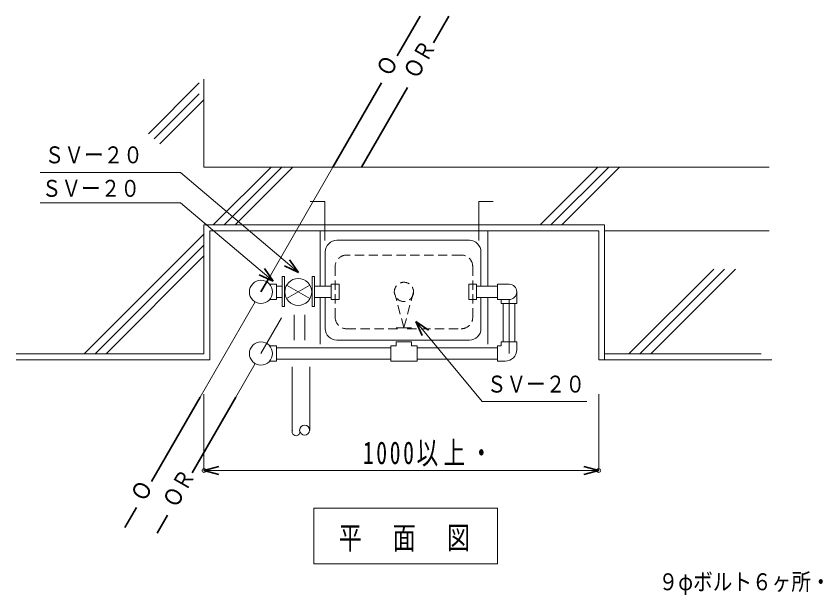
# Model space of a CAD drawing. Units: millimetres, scale not verified, with parts at other scales. Extents: x -7805 to 8215, y -5592 to 5488.
# Drawn here: x -2599 to -504, y -115 to 1388 of the extents above; entities that cross this region are included whole.
import ezdxf
from ezdxf.enums import TextEntityAlignment as Align

# ---------------------------------------------------------------- set-up
doc = ezdxf.new("R2010")
doc.units = ezdxf.units.MM
doc.header["$LTSCALE"] = 20
doc.header["$PDMODE"] = 32
doc.header["$PDSIZE"] = 10
doc.linetypes.add('DASHED1', pattern=[1.8, 1.2, -0.6])
doc.layers.add('2-0_衛生', color=4, linetype='Continuous', lineweight=35)
doc.layers.add('6-0', color=7, linetype='Continuous', lineweight=18)
doc.styles.add('ＭＳ ゴシック', font='')
doc.styles.get('ＭＳ ゴシック').set_extended_font_data('MS Gothic')

msp = doc.modelspace()

# ---------------------------------------------------------------- linework, layer by layer
at = {"layer": '2-0_衛生'}
for p, q in [((-1866, 722.36), (-1888.8, 755.22)), ((-1866, 722.36), (-1902.18, 739.41)), ((-1931.54, 699.22), (-1967.72, 716.27)), ((-1931.54, 699.22), (-1954.35, 732.08)), ((-1561.15, 595), (-1528.51, 571.88)), ((-1561.15, 595), (-1544.44, 558.66)), ((-2111.19, 207.96), (-2072.55, 218.32)), ((-1086.19, 207.96), (-1124.83, 218.32)), ((-2111.19, 207.96), (-2072.55, 197.61)), ((-1086.19, 207.96), (-1124.83, 197.61))]:
    msp.add_line(p, q, dxfattribs=at)
at = {"layer": '2-0_衛生', "color": 7, "lineweight": 18}
msp.add_lwpolyline([(-1826, 110.4), (-1826, -34.8), (-1348.94, -34.8), (-1348.94, 110.4)], close=True, dxfattribs=at)
at = {"layer": '6-0', "color": 3, "lineweight": 35}
for p, q in [((-1609.44, 1284.6), (-1550.15, 1387.29)), ((-1515.42, 1318.83), (-1475.63, 1387.76)), ((-1776.26, 995.66), (-1649.99, 1214.36)), ((-1702, 995.66), (-1582.51, 1202.64)), ((-1963.29, 671.72), (-1938.52, 714.61)), ((-2247.47, 179.51), (-2121.2, 398.21)), ((-2142, 202.17), (-2028.82, 398.21)), ((-2286.49, 111.92), (-2316.64, 59.7)), ((-2232.87, 44.79), (-2205.75, 91.75))]:
    msp.add_line(p, q, dxfattribs=at)
at = {"layer": '6-0', "color": 4}
for p, q in [((-2111.19, 995.66), (-2111.19, 1223.66)), ((-2255.41, 1082.45), (-2123.7, 1214.16)), ((-2240.49, 1069.09), (-2123.7, 1185.88)), ((-2225.56, 1055.74), (-2111.19, 1170.11)), ((-2111.19, 995.66), (-643.83, 995.66)), ((-2087.04, 845.65), (-1937.04, 995.66)), ((-2058.75, 845.65), (-1908.75, 995.66)), ((-2030.47, 845.65), (-1880.47, 995.66)), ((-1938.52, 714.61), (-1776.26, 995.66)), ((-1238.51, 845.65), (-1088.51, 995.66)), ((-1210.22, 845.65), (-1060.22, 995.66)), ((-1181.94, 845.65), (-1031.94, 995.66)), ((-2172.5, 981.7), (-2536.24, 981.7)), ((-1866, 722.36), (-2172.5, 981.7)), ((-2172.3, 902.94), (-2536.24, 902.94)), ((-1931.54, 699.22), (-2172.3, 902.94)), ((-2422.04, 510.65), (-2111.19, 821.5)), ((-1071.19, 830.65), (-643.83, 830.65)), ((-2393.75, 510.65), (-2111.19, 793.22)), ((-2365.47, 510.65), (-2111.19, 764.93)), ((-1007.82, 510.65), (-787.8, 730.68)), ((-979.54, 510.65), (-759.52, 730.68)), ((-951.26, 510.65), (-731.23, 730.68)), ((-2111.19, 406.49), (-2111.19, 207.96)), ((-1086.19, 406.49), (-1086.19, 207.96)), ((-2111.19, 207.96), (-1086.19, 207.96))]:
    msp.add_line(p, q, dxfattribs=at)
at = {"layer": '6-0'}
for p, q in [((-1835.58, 906.63), (-1797.58, 906.63)), ((-1797.58, 805.26), (-1797.58, 906.63)), ((-1397.87, 906.63), (-1360.22, 906.63)), ((-1397.87, 805.26), (-1397.87, 906.63)), ((-2111.19, 510.65), (-2111.19, 845.65)), ((-2096.19, 830.65), (-1086.19, 830.65)), ((-2096.19, 495.65), (-2096.19, 830.65)), ((-1809.52, 686.72), (-1809.52, 830.65)), ((-1374.46, 686.72), (-1374.46, 830.65)), ((-1086.19, 830.65), (-1086.19, 495.65)), ((-1422.14, 805.66), (-1766.1, 805.66)), ((-1796.1, 686.72), (-1796.1, 775.66)), ((-1392.14, 686.72), (-1392.14, 775.66)), ((-1940.92, 691.72), (-1923.28, 691.72)), ((-1923.28, 691.72), (-1923.28, 651.72)), ((-1908.39, 634.06), (-1908.39, 711.33)), ((-1830.52, 711.33), (-1824.44, 711.33)), ((-1830.52, 634.06), (-1830.52, 711.33)), ((-1824.44, 711.33), (-1824.44, 634.06)), ((-1760.58, 651.72), (-1760.58, 691.72)), ((-1423.4, 691.72), (-1403.4, 691.72)), ((-1403.4, 691.72), (-1403.4, 651.72)), ((-1349.13, 691.72), (-1349.13, 651.72)), ((-1349.13, 691.72), (-1319.13, 691.72)), ((-1923.28, 686.72), (-1908.39, 686.72)), ((-1866.4, 671.72), (-1896.71, 689.22)), ((-1866.4, 671.72), (-1896.71, 654.22)), ((-1866.4, 671.72), (-1836.09, 689.22)), ((-1866.4, 671.72), (-1836.09, 654.22)), ((-1824.44, 686.72), (-1780.58, 686.72)), ((-1403.4, 686.72), (-1349.13, 686.72)), ((-1299.13, 671.72), (-1299.13, 641.72)), ((-1940.92, 651.72), (-1923.28, 651.72)), ((-1923.28, 656.72), (-1908.39, 656.72)), ((-1824.44, 656.72), (-1780.58, 656.72)), ((-1809.52, 535.65), (-1809.52, 656.72)), ((-1796.1, 576.28), (-1796.1, 656.72)), ((-1780.58, 651.72), (-1760.58, 651.72)), ((-1403.4, 656.72), (-1349.13, 656.72)), ((-1392.14, 576.28), (-1392.14, 656.72)), ((-1374.46, 535.65), (-1374.46, 656.72)), ((-1349.13, 651.72), (-1319.13, 651.72)), ((-1339.13, 651.72), (-1339.13, 641.72)), ((-1319.13, 651.72), (-1319.13, 511.71)), ((-2121.2, 398.21), (-1978.29, 645.74)), ((-1902.31, 634.06), (-1908.39, 634.06)), ((-1830.52, 634.06), (-1824.44, 634.06)), ((-1339.13, 641.72), (-1299.13, 641.72)), ((-1334.13, 641.72), (-1334.13, 541.72)), ((-1304.13, 641.72), (-1304.13, 541.72)), ((-1877.27, 546.72), (-1877.27, 611.72)), ((-1849.65, 546.72), (-1849.65, 611.72)), ((-1963.29, 511.71), (-1909.84, 604.3)), ((-1422.14, 546.28), (-1766.1, 546.28)), ((-1940.92, 531.72), (-1923.28, 531.72)), ((-1923.28, 531.72), (-1923.28, 491.72)), ((-1923.28, 526.72), (-1626.36, 526.72)), ((-1611.99, 541.72), (-1571.99, 541.72)), ((-1571.99, 541.72), (-1571.99, 531.72)), ((-1571.99, 531.72), (-1557.62, 531.72)), ((-1557.62, 531.72), (-1557.62, 491.72)), ((-1557.62, 526.72), (-1349.13, 526.72)), ((-1349.13, 531.72), (-1339.13, 531.72)), ((-1349.13, 531.72), (-1349.13, 491.72)), ((-1339.13, 541.72), (-1339.13, 531.72)), ((-1339.13, 541.72), (-1299.13, 541.72)), ((-1299.13, 521.72), (-1299.13, 541.72)), ((-2111.19, 510.65), (-2598.86, 510.65)), ((-1071.19, 510.65), (-664.28, 510.65)), ((-2096.19, 495.65), (-2598.86, 495.65)), ((-2028.82, 398.21), (-1978.29, 485.74)), ((-1940.92, 491.72), (-1923.28, 491.72)), ((-1923.28, 496.72), (-1626.36, 496.72)), ((-1557.62, 491.72), (-1626.36, 491.72)), ((-1557.62, 496.72), (-1349.13, 496.72)), ((-1329.13, 491.72), (-1349.13, 491.72)), ((-1086.19, 495.65), (-636.91, 495.65)), ((-1881.87, 476.72), (-1881.87, 309.33)), ((-1836.63, 476.72), (-1836.63, 311.7))]:
    msp.add_line(p, q, dxfattribs=at)
at = {"layer": '6-0', "linetype": 'DASHED1'}
for p, q in [((-1443.4, 767.39), (-1740.58, 767.39)), ((-1770.58, 737.39), (-1770.58, 606.04)), ((-1413.4, 737.39), (-1413.4, 606.04)), ((-1616.99, 671.72), (-1591.99, 578.42)), ((-1740.58, 576.04), (-1600.73, 576.04)), ((-1591.99, 578.42), (-1571.99, 578.42)), ((-1583.43, 576.04), (-1443.4, 576.04))]:
    msp.add_line(p, q, dxfattribs=at)
at = {"layer": '6-0'}
for points in [[(-2111.19, 845.65), (-1071.19, 845.65), (-1071.19, 495.65)], [(-1908.39, 711.33), (-1902.31, 711.33), (-1902.31, 634.06)], [(-1780.58, 651.72), (-1780.58, 691.72), (-1760.58, 691.72)], [(-1423.4, 691.72), (-1423.4, 651.72), (-1403.4, 651.72)], [(-1611.99, 541.72), (-1611.99, 531.72), (-1626.36, 531.72), (-1626.36, 491.72)]]:
    msp.add_lwpolyline(points, dxfattribs=at)
at = {"layer": '6-0', "linetype": 'DASHED1'}
msp.add_lwpolyline([(-1566.99, 671.72), (-1591.99, 578.42), (-1611.99, 578.42)], dxfattribs=at)
at = {"layer": '6-0', "color": 4}
msp.add_lwpolyline([(-1561.15, 595), (-1388.6, 387.06), (-1116.72, 387.06)], dxfattribs=at)
at = {"layer": '6-0'}
for centre, radius in [((-1963.29, 671.72), 30), ((-1866.4, 671.72), 35), ((-1963.29, 511.71), 30), ((-1849.77, 312.89), 13)]:
    msp.add_circle(centre, radius, dxfattribs=at)
at = {"layer": '6-0', "linetype": 'DASHED1'}
msp.add_circle((-1591.99, 671.72), 25, dxfattribs=at)
at = {"layer": '6-0'}
for centre, radius, start, end in [((-1766.1, 775.66), 30, 90, 180), ((-1422.14, 775.66), 30, 0, 90), ((-1319.13, 671.72), 20, 270, 90), ((-1766.1, 576.28), 30, 180, 270), ((-1422.14, 576.28), 30, 270, 0), ((-1329.13, 521.72), 30, 270, 0), ((-1872.2, 308.16), 10, 159.89069, 20.74203)]:
    msp.add_arc(centre, radius, start, end, dxfattribs=at)
at = {"layer": '6-0', "linetype": 'DASHED1'}
for centre, start, end in [((-1740.58, 737.39), 90, 180), ((-1443.4, 737.39), 0, 90), ((-1740.58, 606.04), 180, 270), ((-1443.4, 606.04), 270, 0)]:
    msp.add_arc(centre, 30, start, end, dxfattribs=at)
at = {"layer": '6-0', "color": 4}
for p in [(-2111.19, 207.96), (-1086.19, 207.96)]:
    msp.add_point(p, dxfattribs=at)

# ---------------------------------------------------------------- texts
at = {"layer": '2-0_衛生', "color": 7, "insert": (-1761.47, -2.53), "char_height": 58.65, "attachment_point": 7, "style": 'ＭＳ ゴシック'}
msp.add_mtext('\\T1.17;\\W0.75;平\u3000面\u3000図', dxfattribs=at)
at = {"layer": '6-0', "style": 'ＭＳ ゴシック', "width": 0.85}
for s, rotation, p in [('ＯＲ', 60, (-1547.31, 1213.59)), ('Ｏ', 60.001, (-1618.07, 1219.66)), ('ＯＲ', 60.001, (-2172.23, 99.82)), ('Ｏ', 60.001, (-2255.33, 115.89))]:
    msp.add_text(s, height=43.99, rotation=rotation, dxfattribs=at).set_placement(p, align=Align.BOTTOM_LEFT)
for s, p in [('ＳＶー２０', (-2524.9, 992.33)), ('ＳＶー２０', (-2532.15, 905.39)), ('ＳＶー２０', (-1376.72, 397.06)), ('９φボルト６ヶ所・', (-930.88, -116.28))]:
    msp.add_text(s, height=43.99, dxfattribs=at).set_placement(p, align=Align.BOTTOM_LEFT)
at = {"layer": '6-0', "insert": (-1698.69, 217.96), "char_height": 58.65, "attachment_point": 7, "style": 'ＭＳ ゴシック'}
msp.add_mtext('\\T1.25;\\W0.7;1000以上・', dxfattribs=at)

doc.saveas('drawing.dxf')
